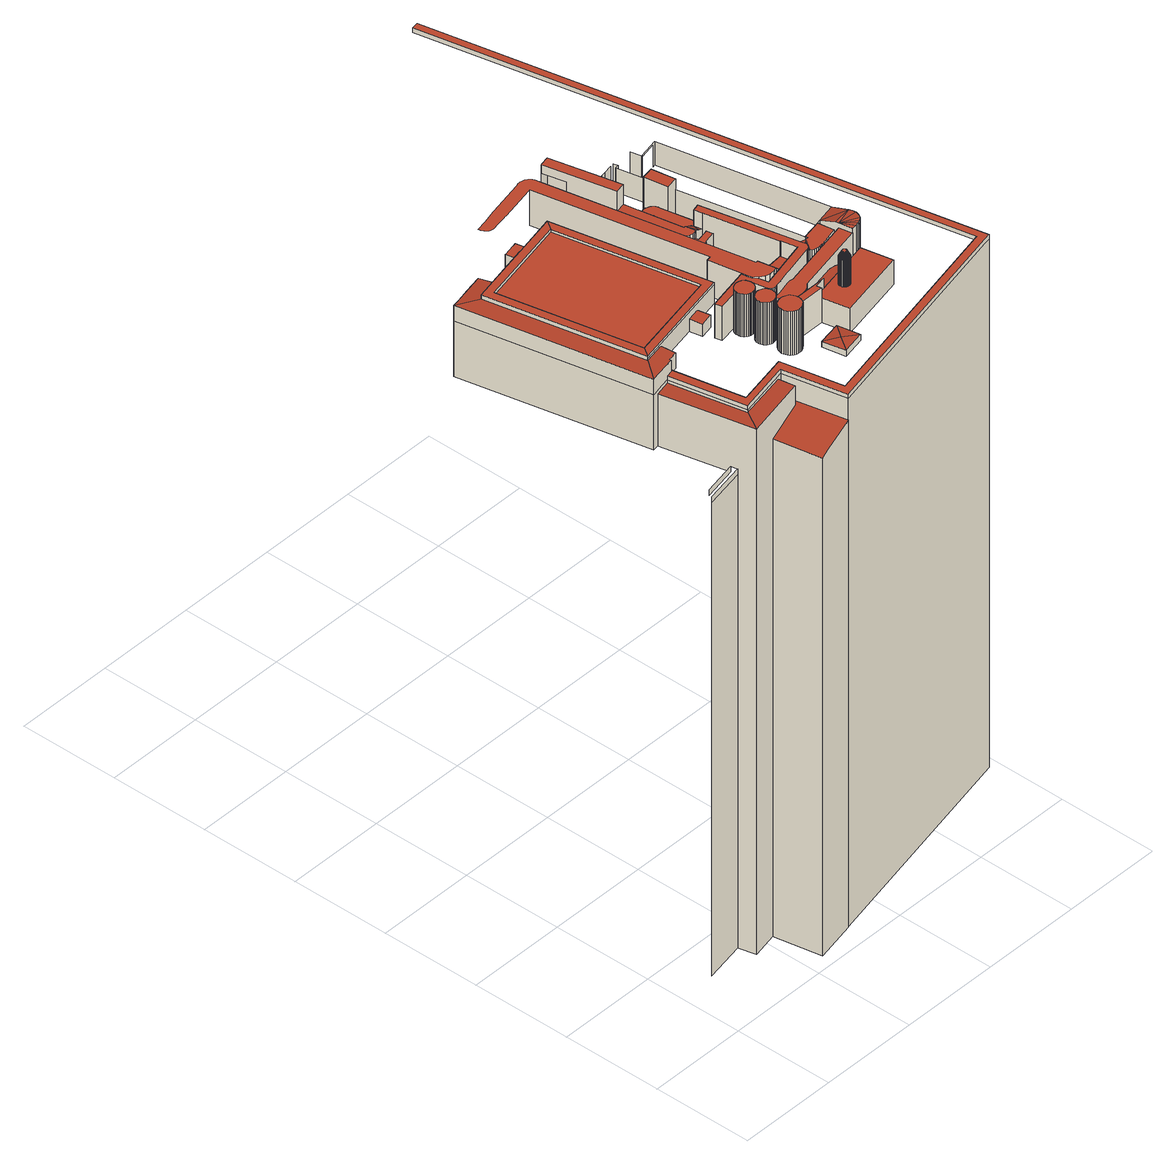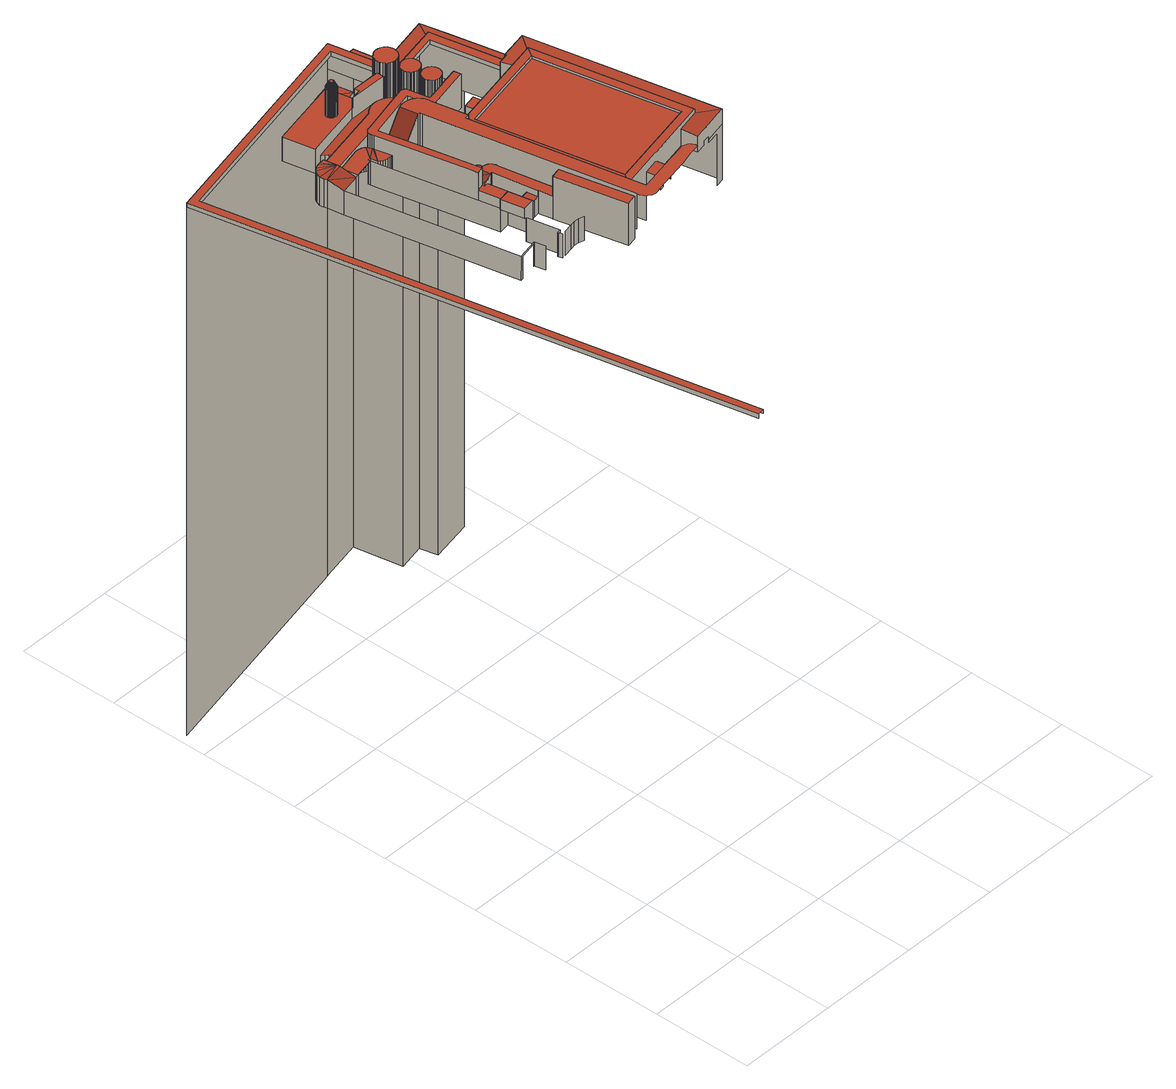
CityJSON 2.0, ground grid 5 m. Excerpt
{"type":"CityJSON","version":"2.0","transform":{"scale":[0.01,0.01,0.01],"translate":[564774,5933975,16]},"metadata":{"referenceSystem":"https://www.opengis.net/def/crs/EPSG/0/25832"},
"CityObjects":{
"building1":{"type":"Building","attributes":{"Grundfläche 2D":"1998.217395","Grundhöhe NN":"16.995"},"children":["building1-1","building1-2","building1-3","building1-4","building1-5","building1-6","building1-7","building1-8","building1-9","building1-10","building1-11","building1-12","building1-13","building1-14","building1-15","building1-16","building1-17","building1-18","building1-19","building1-20","building1-21","building1-22"],"geometry":[{"type":"MultiSurface","lod":"3","boundaries":[[[0,1,2,3]],[[1,0,4,5]],[[6,7,8,9]],[[9,2,1,5,10,11,12,13,14,6]],[[15,16,17,18]],[[19,20,13,12,11]],[[13,20,21,18,17,14]],[[21,20,19,22]],[[21,22,23,24]],[[25,26,27,28]],[[16,15,29,30,31,32,33]],[[34,35,36,37]],[[38,39,11,10,27,26]],[[40,19,11,39]],[[22,41,42,43,44,23]],[[45,46,47,48,49,25,28,50]],[[47,46,51,52,53,38,26,25,49,48]],[[52,42,41,22,19,40,53]],[[54,36,35,55]],[[39,38,53,40]],[[56,42,52,51,46]],[[42,56,57,43]],[[58,59,60,61,62,63,64,65,66,67]],[[68,54,55,69]],[[70,71,72,73,74]],[[24,23,44,43,57,75,76,77,78,79,69,55,35,34,80,81]],[[82,83,84,85,86,87,88,89,90,91,92,93,94,95,96,97,98,99,100,101,102,103,104,105,106,107,108,109,110,111,112,113,114,115,116,117,118,119,120,121,122,123,124,125,126,127,128,129,130,131,132,133,134,135,136]],[[137,138,139,85,84,83]],[[140,137,83,82]],[[139,141,86,85]],[[142,143,144,145,140,82,136,135,134]],[[146,147,88,87,86,141,148]],[[64,63,149,150]],[[151,142,134,133]],[[147,152,153,90,89,88]],[[153,154,91,90]],[[154,155,92,91]],[[156,157,95,94]],[[158,159,151,133,132,131]],[[160,156,94,93]],[[161,162,163,93,92]],[[157,164,96,95]],[[69,79,165,68]],[[166,160,93,163]],[[161,92,155,167,168,169,162]],[[170,166,163,171]],[[163,162,169,172,171]],[[56,173,174,76,75,57]],[[175,176,177,178]],[[176,179,180,177]],[[174,173,56,46,45,181,182]],[[179,183,184,180]],[[185,186,187,188,189,190]],[[183,191,192,184]],[[193,194,195,196]],[[197,198,193,196]],[[199,198,197,200]],[[201,202,203,204]],[[205,206,207,208]],[[209,205,208,210]],[[209,210,211,212,213]],[[214,215,216,217,212,211]],[[218,215,214,219]],[[79,78,220,165]],[[221,77,76,174]]],"semantics":{"surfaces":[{"type":"WallSurface"},{"type":"RoofSurface"}],"values":[0,0,0,0,0,1,0,0,0,0,0,0,0,1,0,0,1,0,0,0,0,0,0,0,1,1,1,0,0,0,0,0,0,0,0,0,0,0,0,0,1,0,0,0,0,0,1,0,0,0,0,0,0,0,0,0,0,0,0,0,0,0,0,0,0]}}]},
"building1-1":{"type":"BuildingInstallation","parents":["building1"],"geometry":[{"type":"MultiSurface","lod":"3","boundaries":[[[222,223,224,225,226,227,228]],[[229,66,227,226]],[[229,230,231,232,233,67,66]],[[234,235,222,228]],[[236,237,238,30,29,15,226,225,224,223,222,235]],[[15,18,229,226]],[[230,229,18,21,24,81]],[[81,80,231,230]],[[80,34,37,239,233,232,231]],[[239,58,67,233]]],"semantics":{"surfaces":[{"type":"RoofSurface"},{"type":"WallSurface"}],"values":[0,0,0,1,1,1,1,1,1,1]}}]},
"building1-2":{"type":"BuildingInstallation","parents":["building1"],"geometry":[{"type":"MultiSurface","lod":"3","boundaries":[[[240,241,242,243,244,245,246,247]],[[244,243,74,73]],[[245,244,73,72]],[[248,249,250,234,228,227,241,240,247,246,150,149,251,252]],[[242,241,227,66,65]]],"semantics":{"surfaces":[{"type":"RoofSurface"},{"type":"WallSurface"}],"values":[0,1,1,1,1]}}]},
"building1-3":{"type":"BuildingInstallation","parents":["building1"],"geometry":[{"type":"MultiSurface","lod":"3","boundaries":[[[253,254,61,60]],[[59,255,253,60]],[[255,256,254,253]],[[256,62,61,254]]],"semantics":{"surfaces":[{"type":"RoofSurface"},{"type":"WallSurface"}],"values":[0,1,1,1]}}]},
"building1-4":{"type":"BuildingInstallation","parents":["building1"],"geometry":[{"type":"MultiSurface","lod":"3","boundaries":[[[257,243,242,258,246,245,259]],[[65,64,258,242]],[[64,150,246,258]],[[70,257,259,245,72,71]],[[243,257,70,74]]],"semantics":{"surfaces":[{"type":"RoofSurface"},{"type":"WallSurface"}],"values":[0,1,1,1,1]}}]},
"building1-5":{"type":"BuildingInstallation","parents":["building1"],"geometry":[{"type":"MultiSurface","lod":"3","boundaries":[[[260,261,262,263,264,265,266,267,268,269,270,271,272,273,274,275,276,277,278,279,280,281,282,283,284,285,286,287,288,289,290,291,292,293,294,295,296,297,298,299,300]],[[265,264,301,302]],[[266,265,302,303]],[[261,260,304,305]],[[262,261,305,306]],[[263,262,306,307]],[[264,263,307,301]],[[267,266,303,308]],[[268,267,308,309]],[[269,268,309,310]],[[270,269,310,311]],[[271,270,311,312]],[[272,271,312,313]],[[273,272,313,314]],[[274,273,314,315]],[[275,274,315,316]],[[276,275,316,317]],[[277,276,317,318]],[[278,277,318,319]],[[279,278,319,320]],[[280,279,320,321]],[[281,280,321,322]],[[282,281,322,323]],[[283,282,323,324]],[[284,283,324,325]],[[285,284,325,326]],[[286,285,326,327]],[[287,286,327,328]],[[288,287,328,329]],[[289,288,329,330]],[[290,289,330,331]],[[291,290,331,332]],[[292,291,332,333]],[[293,292,333,334]],[[294,293,334,335]],[[336,296,295,294,335,337]],[[297,296,336,338]],[[298,297,338,339]],[[299,298,339,340]],[[300,299,340,341]],[[260,300,341,304]]],"semantics":{"surfaces":[{"type":"RoofSurface"},{"type":"WallSurface"}],"values":[0,1,1,1,1,1,1,1,1,1,1,1,1,1,1,1,1,1,1,1,1,1,1,1,1,1,1,1,1,1,1,1,1,1,1,1,1,1,1,1,1]}}]},
"building1-6":{"type":"BuildingInstallation","parents":["building1"],"geometry":[{"type":"MultiSurface","lod":"3","boundaries":[[[342,343,249,248,252,344,345]],[[251,346,344,252]],[[346,347,345,344]],[[348,349,343,342]],[[349,250,249,343]]],"semantics":{"surfaces":[{"type":"RoofSurface"},{"type":"WallSurface"}],"values":[0,1,1,1,1]}}]},
"building1-7":{"type":"BuildingInstallation","parents":["building1"],"geometry":[{"type":"MultiSurface","lod":"3","boundaries":[[[350,351,352,353,354,355,356,357,358,359,360,361,362,363,364,365,366,367,368,369,370,371,372,373,374,375,376,377,378,379,380,381,382,383,384,385,386,387,388,389,390,391]],[[353,352,392,393]],[[354,353,393,394]],[[350,391,395,396]],[[351,350,396,397]],[[352,351,397,392]],[[355,354,394,398]],[[356,355,398,399]],[[357,356,399,400]],[[358,357,400,401]],[[359,358,401,402]],[[360,359,402,403]],[[361,360,403,404]],[[362,361,404,405]],[[363,362,405,406]],[[364,363,406,407]],[[365,364,407,408]],[[366,365,408,409]],[[367,366,409,410]],[[368,367,410,411]],[[369,368,411,412]],[[370,369,412,413]],[[371,370,413,414]],[[372,371,414,415]],[[373,372,415,416]],[[374,373,416,417]],[[375,374,417,418]],[[376,375,418,419]],[[377,376,419,420]],[[378,377,420,421]],[[379,378,421,422]],[[380,379,422,423]],[[381,380,423,424]],[[382,381,424,425]],[[426,384,383,382,425,427]],[[385,384,426,428]],[[429,387,386,385,428,430]],[[388,387,429,431]],[[389,388,431,432]],[[390,389,432,433]],[[391,390,433,395]]],"semantics":{"surfaces":[{"type":"RoofSurface"},{"type":"WallSurface"}],"values":[0,1,1,1,1,1,1,1,1,1,1,1,1,1,1,1,1,1,1,1,1,1,1,1,1,1,1,1,1,1,1,1,1,1,1,1,1,1,1,1,1]}}]},
"building1-8":{"type":"BuildingInstallation","parents":["building1"],"geometry":[{"type":"MultiSurface","lod":"3","boundaries":[[[434,435,436,437,438,439,440,441,442,443,444,445,446,447,448,449,450,451,452,453,454,455,456,457,458,459,460,461,462,463,464,465,466,467,468,469,470,471,472,473]],[[474,475,437,436]],[[475,476,438,437]],[[477,478,434,473]],[[478,479,435,434]],[[480,474,436,435,479]],[[481,439,438,476,482]],[[481,483,440,439]],[[483,484,441,440]],[[484,485,442,441]],[[485,486,443,442]],[[486,487,488,445,444,443]],[[488,489,446,445]],[[489,490,447,446]],[[490,491,448,447]],[[491,492,449,448]],[[492,493,450,449]],[[493,494,451,450]],[[494,495,452,451]],[[495,496,453,452]],[[496,497,454,453]],[[497,498,455,454]],[[498,499,456,455]],[[499,500,457,456]],[[500,501,458,457]],[[501,502,459,458]],[[502,503,460,459]],[[503,504,461,460]],[[504,505,462,461]],[[505,506,463,462]],[[506,507,464,463]],[[507,508,465,464]],[[508,509,466,465]],[[509,510,467,466]],[[510,511,468,467]],[[511,512,469,468]],[[512,513,470,469]],[[513,514,471,470]],[[514,515,472,471]],[[515,477,473,472]]],"semantics":{"surfaces":[{"type":"RoofSurface"},{"type":"WallSurface"}],"values":[0,1,1,1,1,1,1,1,1,1,1,1,1,1,1,1,1,1,1,1,1,1,1,1,1,1,1,1,1,1,1,1,1,1,1,1,1,1,1,1]}}]},
"building1-9":{"type":"BuildingInstallation","parents":["building1"],"geometry":[{"type":"MultiSurface","lod":"3","boundaries":[[[516,517,518]],[[518,517,519]],[[520,517,516]],[[519,517,520]],[[521,522,516,518]],[[522,523,520,516]],[[523,524,519,520]],[[524,521,518,519]]],"semantics":{"surfaces":[{"type":"RoofSurface"},{"type":"WallSurface"}],"values":[0,0,0,0,1,1,1,1]}}]},
"building1-10":{"type":"BuildingInstallation","parents":["building1"],"geometry":[{"type":"MultiSurface","lod":"3","boundaries":[[[525,526,527,528,529,530,531,532]],[[533,534,525,532]],[[534,535,536,537,527,526,525]],[[537,538,528,527]],[[538,539,540,530,529,528]],[[541,542,543,533,532,531,530,540,544,545,546]]],"semantics":{"surfaces":[{"type":"RoofSurface"},{"type":"WallSurface"}],"values":[0,1,1,1,1,1]}}]},
"building1-11":{"type":"BuildingInstallation","parents":["building1"],"geometry":[{"type":"MultiSurface","lod":"3","boundaries":[[[547,548,549,550,551,552,553,554,141,139,138,137,140,145,555,556,557,476,475,474,558,559,560,561,562,563,564,565,566,567,568,569,570,571,572,573,574,575,576,577,578,579,580,581,582,583,584,585,586,587,588]],[[589,590,557,556]],[[590,482,476,557]],[[480,591,558,474]],[[591,592,593,560,559,558]],[[593,594,595,562,561,560]],[[595,596,563,562]],[[596,597,564,563]],[[597,598,599,566,565,564]],[[599,600,567,566]],[[600,601,568,567]],[[601,602,569,568]],[[602,603,570,569]],[[604,605,606,572,571,570,603]],[[606,607,573,572]],[[607,608,609,610,611,612,577,576,575,574,573]],[[612,613,578,577]],[[613,614,579,578]],[[614,615,580,579]],[[615,616,581,580]],[[616,617,582,581]],[[617,618,583,582]],[[619,620,584,583,618]],[[620,621,622,623,624,625,626,586,585,584]],[[586,626,627,628,587]],[[628,629,588,587]],[[630,631,632,633,634,635,170,550,549,548,547,588,629]],[[171,550,170]],[[171,172,551,550]],[[172,169,168,636,553,552,551]],[[636,637,554,553]],[[637,148,141,554]],[[144,638,589,556,555,145]]],"semantics":{"surfaces":[{"type":"RoofSurface"},{"type":"WallSurface"}],"values":[0,1,1,1,1,1,1,1,1,1,1,1,1,1,1,1,1,1,1,1,1,1,1,1,1,1,1,1,1,1,1,1,1]}}]},
"building1-12":{"type":"BuildingInstallation","parents":["building1"],"geometry":[{"type":"MultiSurface","lod":"3","boundaries":[[[639,640,641,642,643,644,645,646,647,648]],[[649,645,644]],[[649,650,651,652,541,546,545,544,653,654,655,656,657,658,659,660,661,662,663,664,665,666,667,668,645]],[[669,670,639,648]],[[670,671,640,639]],[[671,672,641,640]],[[672,673,674,643,642,641]],[[674,675,644,643]],[[675,676,649,644]],[[676,677,650,649]],[[650,677,678,652,651]],[[678,542,541,652]],[[679,680,655,654]],[[680,681,656,655]],[[681,682,657,656]],[[682,683,658,657]],[[683,684,659,658]],[[684,685,660,659]],[[685,686,661,660]]],"semantics":{"surfaces":[{"type":"RoofSurface"},{"type":"WallSurface"}],"values":[0,0,0,1,1,1,1,1,1,1,1,1,1,1,1,1,1,1,1]}}]},
"building1-13":{"type":"BuildingInstallation","parents":["building1"],"geometry":[{"type":"MultiSurface","lod":"3","boundaries":[[[687,688,689,690,691,692,693,694,695,696,697,698,699,700,701,702,703,704,705,706,707,708,709,710,711,712,713,714,715,716,717,718,719,720,721,722,723]],[[724,706,725]],[[724,726,707,706]],[[727,703,702,728]],[[729,703,727]],[[730,703,729]],[[730,731,704,703]],[[731,732,705,704]],[[733,705,732]],[[734,725,706,705,733]],[[735,708,707,726]],[[736,708,735]],[[737,738,709,708,736]],[[739,710,709,738]],[[740,710,739]],[[741,742,711,710,740]],[[742,743,744,712,711]],[[745,712,744]],[[746,713,745]],[[745,713,712]],[[747,748,714,713,746]],[[749,715,714,748]],[[750,715,749]],[[751,716,715,750]],[[752,716,751]],[[753,716,752]],[[754,717,753]],[[753,717,716]],[[755,717,754]],[[756,718,755]],[[755,718,717]],[[757,718,756]],[[757,758,719,718]],[[759,720,719,758]],[[760,720,759]],[[761,762,721,720,760]],[[763,721,762]],[[764,722,763]],[[763,722,721]],[[765,722,764]],[[766,723,765]],[[765,723,722]],[[767,723,766]],[[768,687,767]],[[687,723,767]],[[769,687,768]],[[770,688,769]],[[769,688,687]],[[689,688,771]],[[771,688,770]],[[772,689,771]],[[773,689,772]],[[774,690,773]],[[773,690,689]],[[775,690,774]],[[775,776,691,690]],[[777,691,776]],[[777,778,692,691]],[[779,692,778]],[[780,693,779]],[[693,692,779]],[[781,782,694,693,780]],[[783,784,695,694,782]],[[785,786,696,695,784]],[[787,696,786]],[[787,788,697,696]],[[789,790,698,697,788]],[[791,699,698,790]],[[792,699,791]],[[793,699,792]],[[794,700,793]],[[793,700,699]],[[795,700,794]],[[796,701,795]],[[795,701,700]],[[797,701,796]],[[728,702,797]],[[797,702,701]],[[798,726,724,725,799,800]],[[727,728,801,802]],[[729,727,802,803]],[[730,729,803,804]],[[731,730,804,805]],[[732,731,805,806]],[[733,732,806,807]],[[725,734,733,807,799]],[[735,726,798,808]],[[736,735,808,809]],[[810,738,737,736,809,811]],[[739,738,810,812]],[[740,739,812,813]],[[742,741,740,813,814]],[[815,744,743,742,814,816]],[[817,746,745,744,815,818]],[[748,747,746,817,819]],[[749,748,819,820]],[[750,749,820,821]],[[751,750,821,822]],[[752,751,822,823]],[[753,752,823,824]],[[754,753,824,825]],[[756,755,754,825,826]],[[757,756,826,827]],[[758,757,827,828]],[[759,758,828,829]],[[760,759,829,830]],[[762,761,760,830,831]],[[832,764,763,762,831,833]],[[766,765,764,832,834]],[[768,767,766,834,835]],[[769,768,835,836]],[[770,769,836,837]],[[771,770,837,838]],[[772,771,838,839]],[[773,772,839,840]],[[774,773,840,841]],[[775,774,841,842]],[[776,775,842,843]],[[777,776,843,844]],[[778,777,844,845]],[[780,779,778,845,846]],[[782,781,780,846,847]],[[784,783,782,847,848]],[[786,785,784,848,849]],[[787,786,849,850]],[[788,787,850,851]],[[790,789,788,851,852]],[[791,790,852,853]],[[792,791,853,854]],[[794,793,792,854,855]],[[796,795,794,855,856]],[[728,797,796,856,801]]],"semantics":{"surfaces":[{"type":"RoofSurface"},{"type":"WallSurface"}],"values":[0,0,0,0,0,0,0,0,0,0,0,0,0,0,0,0,0,0,0,0,0,0,0,0,0,0,0,0,0,0,0,0,0,0,0,0,0,0,0,0,0,0,0,0,0,0,0,0,0,0,0,0,0,0,0,0,0,0,0,0,0,0,0,0,0,0,0,0,0,0,0,0,0,0,0,0,0,0,1,1,1,1,1,1,1,1,1,1,1,1,1,1,1,1,1,1,1,1,1,1,1,1,1,1,1,1,1,1,1,1,1,1,1,1,1,1,1,1,1,1,1,1,1,1,1,1,1,1,1,1,1,1]}}]},
"building1-14":{"type":"BuildingInstallation","parents":["building1"],"geometry":[{"type":"MultiSurface","lod":"3","boundaries":[[[857,858,859,860,540,539,538,537,861],[850,849,848,847,846,845,844,843,842,841,840,839,838,837,836,835,834,832,833,831,830,829,828,827,826,825,824,823,822,821,820,819,817,818,815,816,814,813,812,810,811,809,808,798,800,799,807,806,805,804,803,802,801,856,855,854,853,852,851]],[[857,861,862,863]],[[863,864,858,857]],[[679,654,653,544,540,860,859,858,864]],[[536,862,861,537]]],"semantics":{"surfaces":[{"type":"RoofSurface"},{"type":"WallSurface"}],"values":[0,1,1,1,1]}}]},
"building1-15":{"type":"BuildingInstallation","parents":["building1"],"geometry":[{"type":"MultiSurface","lod":"3","boundaries":[[[865,866,867,868,869,870,871,872,873,874,875,876,877,878,879,880,633,632,881,882,883,884,885]],[[886,887,871,870]],[[887,888,872,871]],[[889,890,886,870,869,868]],[[888,891,873,872]],[[891,892,874,873]],[[892,893,875,874]],[[893,894,876,875]],[[894,895,877,876]],[[895,896,897,879,878,877]],[[897,898,880,879]],[[898,634,633,880]],[[631,899,900,882,881,632]],[[900,901,902,884,883,882]]],"semantics":{"surfaces":[{"type":"RoofSurface"},{"type":"WallSurface"}],"values":[0,1,1,1,1,1,1,1,1,1,1,1,1,1]}}]},
"building1-16":{"type":"BuildingInstallation","parents":["building1"],"geometry":[{"type":"MultiSurface","lod":"3","boundaries":[[[903,904,905,906,907,908,909,910,911,912,913,914,915,916,917,918,610,609,608,607,606,605,919]],[[646,645,906,905]],[[645,668,907,906]],[[668,667,908,907]],[[667,666,909,908]],[[666,665,664,911,910,909]],[[664,663,912,911]],[[663,662,913,912]],[[914,913,662,661,686,920]],[[921,922,923,918,917,916]],[[923,611,610,918]],[[604,924,669,648,647,646,905,904,903,919,605]]],"semantics":{"surfaces":[{"type":"RoofSurface"},{"type":"WallSurface"}],"values":[0,1,1,1,1,1,1,1,1,1,1,1]}}]},
"building1-17":{"type":"BuildingInstallation","parents":["building1"],"geometry":[{"type":"MultiSurface","lod":"3","boundaries":[[[628,925,629]],[[926,927,628]],[[927,928,925,628]],[[929,925,928]],[[930,931,932,933,934,935,936,937,938,939,940,929,928,941,942,943,944,945,946,947]],[[627,948,926,628]],[[948,949,950,951,928,927,926]],[[951,952,941,928]],[[941,952,953,954,955,942]],[[955,956,943,942]],[[957,958,945,944,943,956,959]],[[960,961,930,947]],[[961,962,931,930]],[[962,963,964,933,932,931]],[[964,965,934,933]],[[889,868,935,934,965]],[[868,867,866,937,936,935]],[[866,865,885,939,938,937]],[[885,884,940,939]],[[966,929,940,884,902]],[[966,967,630,629,925,929]]],"semantics":{"surfaces":[{"type":"RoofSurface"},{"type":"WallSurface"}],"values":[0,0,0,0,0,1,1,1,1,1,1,1,1,1,1,1,1,1,1,1,1]}}]},
"building1-18":{"type":"BuildingInstallation","parents":["building1"],"geometry":[{"type":"MultiSurface","lod":"3","boundaries":[[[968,969,970,971,972,973,974]],[[975,976,977,978,970,969,968]],[[978,979,980,981,960,947,972,971,970]],[[947,946,945,974,973,972]],[[945,958,975,968,974]]],"semantics":{"surfaces":[{"type":"RoofSurface"},{"type":"WallSurface"}],"values":[0,1,1,1,1]}}]},
"building1-19":{"type":"BuildingInstallation","parents":["building1"],"geometry":[{"type":"MultiSurface","lod":"3","boundaries":[[[982,983,949,948,627,626,984,985,986,987,988,989,990,991,992,993,994,995,996,997,998,956,955,954]],[[625,999,1000,985,984,626]],[[1000,1001,986,985]],[[1001,1002,987,986]],[[1002,1003,988,987]],[[1003,1004,989,988]],[[1004,1005,990,989]],[[1005,1006,1007,992,991,990]],[[1007,1008,1009,994,993,992]],[[1009,1010,995,994]],[[1010,1011,996,995]],[[1011,1012,997,996]],[[1012,1013,998,997]],[[1013,959,956,998]],[[953,1014,982,954]],[[1014,1015,983,982]],[[1015,950,949,983]]],"semantics":{"surfaces":[{"type":"RoofSurface"},{"type":"WallSurface"}],"values":[0,1,1,1,1,1,1,1,1,1,1,1,1,1,1,1,1]}}]},
"building1-20":{"type":"BuildingInstallation","parents":["building1"],"geometry":[{"type":"MultiSurface","lod":"3","boundaries":[[[1016,1017,1018]],[[1019,1017,1016]],[[1020,1021,1022,1023,1024,1025,1026,1027,1028,204,1029,1030,1017,1019]],[[1016,1018,620]],[[1031,1032,1033,622,621,620,1018,1034,1035,1036]],[[187,1029,204]],[[1037,1030,1029,187,186]],[[1037,1038,1017,1030]],[[1038,1039,1018,1017]],[[1039,1040,1034,1018]],[[1040,1041,1035,1034]],[[1041,1042,1036,1035]],[[1042,1043,1031,1036]],[[1043,1044,1032,1031]],[[1044,1045,1033,1032]],[[1045,623,622,1033]],[[619,1046,1047,1019,1016,620]],[[1047,1048,1020,1019]],[[1048,1049,1021,1020]],[[1049,1050,1022,1021]],[[1050,1051,1023,1022]],[[1051,1052,1024,1023]],[[1052,1053,1025,1024]],[[1053,1054,1026,1025]],[[1054,1055,1056,1028,1027,1026]],[[201,204,1028,1056]]],"semantics":{"surfaces":[{"type":"RoofSurface"},{"type":"WallSurface"}],"values":[0,0,0,0,0,1,1,1,1,1,1,1,1,1,1,1,1,1,1,1,1,1,1,1,1,1]}}]},
"building1-21":{"type":"BuildingInstallation","parents":["building1"],"geometry":[{"type":"MultiSurface","lod":"3","boundaries":[[[1057,1058,1059,1060,1061]],[[1062,195,194,1063,1061,1060]],[[1061,1063,1064,1058,1057]],[[189,1065,1059,1058,1064,190]],[[1060,1059,1065,1062]]],"semantics":{"surfaces":[{"type":"RoofSurface"},{"type":"WallSurface"}],"values":[0,1,1,1,1]}}]},
"building1-22":{"type":"BuildingInstallation","parents":["building1"],"geometry":[{"type":"MultiSurface","lod":"3","boundaries":[[[203,1066,219]],[[1067,1066,203]],[[1068,1066,1067]],[[1069,1070,1071,1068]],[[1071,1072,1068]],[[1072,1073,1068]],[[1073,1074,1068]],[[1068,1074,1075,1076]],[[1068,1076,1077,1066]],[[202,1078,921,916,915,1069,1068,1067,203]],[[915,914,1070,1069]],[[1079,1071,1070,914,920]],[[1079,1080,1072,1071]],[[1080,1081,1073,1072]],[[1081,1082,1074,1073]],[[1082,1083,1075,1074]],[[1083,1084,1076,1075]],[[1084,1085,1077,1076]],[[1085,1086,1066,1077]],[[1086,218,219,1066]]],"semantics":{"surfaces":[{"type":"RoofSurface"},{"type":"WallSurface"}],"values":[0,0,0,0,0,0,0,0,0,1,1,1,1,1,1,1,1,1,1,1]}}]}
},
"vertices":[
[194,317,2636],[400,358,2636],[400,358,2666],[194,317,2666],[194,317,100],[400,358,100],[393,392,2636],[221,357,2636],[221,357,2666],[393,392,2666],[419,272,100],[419,272,2913],[393,392,2913],[318,727,2913],[318,727,2636],[90,1651,2932],[90,1651,2636],[286,721,2636],[286,721,2932],[472,369,2917],[394,743,2917],[394,743,2932],[472,369,2932],[472,369,2954],[394,743,2954],[594,63,2767],[549,300,2767],[549,300,100],[594,63,100],[129,1659,2932],[200,1675,2932],[200,1675,2917],[129,1659,2913],[129,1659,2636],[433,760,2954],[507,409,2954],[507,409,2932],[433,760,2932],[735,340,2810],[735,340,2913],[717,420,2917],[717,420,2932],[738,424,2932],[738,424,2954],[717,420,2954],[804,109,100],[804,109,2816],[800,108,2815],[644,74,2779],[614,67,2772],[800,108,100],[796,146,2816],[738,424,2814],[717,420,2810],[771,464,2932],[771,464,2954],[804,109,2932],[804,109,2954],[459,837,2932],[687,885,2932],[687,885,2998],[752,899,2998],[752,899,2932],[890,928,2932],[890,928,3030],[354,815,3030],[354,815,3022],[459,837,3022],[835,155,2932],[835,155,2954],[844,958,3030],[842,969,3030],[696,1657,3030],[237,1560,3030],[384,861,3030],[1920,354,2954],[1955,362,2954],[1397,3023,2954],[1362,3016,2954],[1912,392,2954],[424,758,2954],[425,750,2954],[944,818,3121],[946,796,3121],[948,789,3121],[954,774,3121],[970,753,3121],[981,745,3121],[992,738,3121],[1006,734,3121],[1017,731,3121],[1041,731,3121],[1061,737,3121],[1044,825,3121],[1034,824,3121],[1032,836,3121],[824,1836,3121],[824,1839,3121],[822,1850,3121],[819,1857,3121],[815,1865,3121],[808,1873,3121],[804,1879,3121],[792,1886,3121],[788,1888,3121],[772,1892,3121],[771,1892,3121],[754,1891,3121],[740,1886,3121],[557,1848,3121],[554,1847,3121],[482,1828,3121],[479,1827,3121],[428,1817,3121],[430,1805,3121],[430,1804,3121],[436,1793,3121],[438,1790,3121],[445,1782,3121],[451,1779,3121],[458,1775,3121],[467,1773,3121],[472,1772,3121],[484,1773,3121],[485,1774,3121],[496,1778,3121],[500,1779,3121],[543,1786,3121],[567,1790,3121],[569,1790,3121],[752,1828,3121],[757,1829,3121],[759,1822,3121],[932,988,3121],[910,983,3121],[912,972,3121],[943,825,3121],[946,796,3114],[948,789,3114],[954,774,3114],[944,818,3114],[970,753,3114],[910,983,2932],[912,972,2932],[943,825,2932],[943,825,3114],[981,745,2932],[992,738,2932],[970,753,2932],[726,1703,2932],[726,1703,3030],[932,988,2932],[1006,734,2932],[1017,731,2932],[1041,731,2932],[1061,737,2932],[1034,824,2932],[1032,836,2932],[757,1829,2932],[759,1822,2932],[1044,825,2932],[1079,741,3103],[1148,755,3031],[1130,842,3031],[824,1836,2932],[1912,392,2932],[1130,842,2932],[1079,741,2932],[1226,771,2932],[1226,771,3031],[1208,850,2932],[1208,850,3031],[1209,847,3031],[1920,354,2932],[1955,362,2932],[1024,1725,2932],[1051,1717,2932],[1051,1717,3060],[1024,1725,3060],[1077,1716,2932],[1077,1716,3060],[1920,354,100],[1955,362,100],[1100,1720,2932],[1100,1720,3060],[1336,875,2932],[1345,832,2932],[1345,832,3060],[1336,875,3060],[1214,1433,3060],[1214,1433,2932],[1147,1731,2932],[1147,1731,3060],[1154,1708,2932],[1188,1550,2932],[1188,1550,3060],[1154,1708,3060],[1172,1712,3060],[1172,1712,2932],[1167,1734,2932],[1167,1734,3060],[1444,853,2932],[1462,857,2932],[1462,857,3060],[1444,853,3060],[1283,1680,2932],[1271,1734,2932],[1271,1734,3060],[1283,1680,3060],[1286,1681,2932],[1286,1681,3060],[1287,1681,3060],[1287,1681,3052],[1287,1681,2932],[1390,1703,3060],[1390,1703,2932],[1378,1701,2932],[1378,1701,3052],[1561,879,2932],[1561,879,3060],[1362,3016,2932],[1397,3023,2932],
[289,1693,3015],[240,1683,3015],[200,1675,3015],[129,1659,3015],[90,1651,3015],[191,1590,3022],[306,1614,3022],[286,721,3015],[425,750,3015],[424,758,3015],[433,760,3015],[473,768,3015],[306,1614,2932],[289,1693,2932],[240,1683,2932],[240,1683,2954],[200,1675,2954],[473,768,2932],
[505,1657,3044],[191,1590,3044],[354,815,3044],[384,861,3044],[237,1560,3044],[696,1657,3044],[726,1703,3044],[509,1657,3044],[509,1657,2998],[505,1657,2998],[505,1657,2932],[586,1674,2932],[586,1674,2998],
[700,821,2998],[766,835,2998],[700,821,2932],[766,835,2932],
[844,958,3044],[890,928,3044],[842,969,3044],
[912,556,3166],[903,559,3166],[900,560,3166],[894,561,3166],[886,561,3166],[877,559,3166],[868,556,3166],[860,552,3166],[854,546,3166],[848,540,3166],[843,532,3166],[840,524,3166],[838,515,3166],[837,506,3166],[839,497,3166],[841,489,3166],[845,481,3166],[850,473,3166],[857,467,3166],[864,462,3166],[872,458,3166],[881,456,3166],[890,455,3166],[899,456,3166],[908,458,3166],[916,462,3166],[923,467,3166],[930,473,3166],[935,480,3166],[939,488,3166],[942,497,3166],[943,506,3166],[942,515,3166],[941,524,3166],[937,532,3166],[934,537,3166],[932,539,3166],[929,543,3166],[927,546,3166],[926,547,3166],[920,552,3166],[886,561,2932],[877,559,2932],[868,556,2932],[912,556,2932],[903,559,2932],[900,560,2932],[894,561,2932],[860,552,2932],[854,546,2932],[848,540,2932],[843,532,2932],[840,524,2932],[838,515,2932],[837,506,2932],[839,497,2932],[841,489,2932],[845,481,2932],[850,473,2932],[857,467,2932],[864,462,2932],[872,458,2932],[881,456,2932],[890,455,2932],[899,456,2932],[908,458,2932],[916,462,2932],[923,467,2932],[930,473,2932],[935,480,2932],[939,488,2932],[942,497,2932],[943,506,2932],[942,515,2932],[941,524,2932],[937,532,2932],[932,539,2932],[934,537,2932],[929,543,2932],[927,546,2932],[926,547,2932],[920,552,2932],
[494,1725,2998],[491,1725,2998],[572,1742,2998],[552,1738,2998],[572,1742,2932],[552,1738,2932],[494,1725,2932],[491,1725,2932],
[876,666,3159],[868,667,3159],[861,667,3159],[853,665,3159],[846,662,3159],[840,659,3159],[834,654,3159],[829,648,3159],[825,641,3159],[822,634,3159],[821,627,3159],[821,619,3159],[822,612,3159],[824,604,3159],[828,598,3159],[832,592,3159],[838,587,3159],[844,582,3159],[851,579,3159],[853,579,3159],[859,578,3159],[866,577,3159],[874,578,3159],[881,580,3159],[888,583,3159],[894,588,3159],[900,593,3159],[904,599,3159],[907,606,3159],[909,613,3159],[910,621,3159],[910,623,3159],[910,629,3159],[909,633,3159],[908,636,3159],[905,643,3159],[902,647,3159],[901,649,3159],[899,651,3159],[896,655,3159],[890,660,3159],[883,663,3159],[861,667,2932],[853,665,2932],[846,662,2932],[883,663,2932],[876,666,2932],[868,667,2932],[840,659,2932],[834,654,2932],[829,648,2932],[825,641,2932],[822,634,2932],[821,627,2932],[821,619,2932],[822,612,2932],[824,604,2932],[828,598,2932],[832,592,2932],[838,587,2932],[844,582,2932],[851,579,2932],[853,579,2932],[859,578,2932],[866,577,2932],[874,578,2932],[881,580,2932],[888,583,2932],[894,588,2932],[900,593,2932],[904,599,2932],[907,606,2932],[909,613,2932],[910,621,2932],[910,623,2932],[910,629,2932],[908,636,2932],[909,633,2932],[905,643,2932],[901,649,2932],[902,647,2932],[899,651,2932],[896,655,2932],[890,660,2932],
[858,765,3159],[850,767,3159],[843,767,3159],[835,765,3159],[828,763,3159],[821,759,3159],[816,754,3159],[811,749,3159],[807,742,3159],[804,735,3159],[803,730,3159],[802,728,3159],[802,720,3159],[803,712,3159],[805,705,3159],[809,699,3159],[813,692,3159],[819,687,3159],[825,683,3159],[832,680,3159],[836,679,3159],[839,678,3159],[847,677,3159],[854,678,3159],[862,680,3159],[869,683,3159],[875,687,3159],[880,693,3159],[885,699,3159],[888,706,3159],[890,711,3159],[890,713,3159],[891,720,3159],[891,728,3159],[889,735,3159],[886,742,3159],[882,749,3159],[878,754,3159],[872,759,3159],[865,763,3159],[843,767,3114],[835,765,3114],[828,763,3114],[865,763,2932],[858,765,2932],[850,767,2932],[843,767,2932],[821,759,2932],[828,763,2932],[816,754,2932],[811,749,2932],[807,742,2932],[804,735,2932],[803,730,2932],[802,728,2932],[802,720,2932],[803,712,2932],[805,705,2932],[809,699,2932],[813,692,2932],[819,687,2932],[825,683,2932],[832,680,2932],[836,679,2932],[839,678,2932],[847,677,2932],[854,678,2932],[862,680,2932],[869,683,2932],[875,687,2932],[880,693,2932],[885,699,2932],[888,706,2932],[890,711,2932],[890,713,2932],[891,720,2932],[891,728,2932],[889,735,2932],[886,742,2932],[882,749,2932],[878,754,2932],[872,759,2932],
[998,296,2964],[1043,366,2971],[976,410,2964],[1093,433,2964],[1115,319,2964],[976,410,2932],[998,296,2932],[1115,319,2932],[1093,433,2932],
[954,518,3116],[974,517,3116],[1095,516,3116],[1090,540,3116],[1099,542,3116],[1145,552,3116],[967,553,3116],[954,553,3116],[954,553,2932],[954,518,2932],[974,517,2932],[1095,516,2932],[1095,516,3063],[1090,540,3063],[1099,542,3063],[1145,552,3063],[1014,553,3011],[1014,553,2932],[967,553,2932],[1145,552,3008],[1123,552,3008],[1063,553,3010],
[1132,1188,3114],[1139,1157,3114],[1139,1155,3114],[1208,850,3114],[1209,847,3114],[1226,771,3114],[1227,767,3114],[980,707,3114],[775,789,3114],[727,779,3114],[734,744,3114],[850,769,3114],[874,774,3114],[926,785,3114],[927,780,3114],[946,694,3114],[946,692,3114],[946,686,3114],[948,682,3114],[949,678,3114],[954,672,3114],[955,671,3114],[961,667,3114],[970,664,3114],[973,664,3114],[978,664,3114],[986,667,3114],[1008,672,3114],[1073,688,3114],[1089,692,3114],[1237,728,3114],[1243,728,3114],[1252,732,3114],[1259,739,3114],[1264,747,3114],[1267,756,3114],[1266,766,3114],[1262,775,3114],[1162,1216,3114],[1154,1254,3114],[1119,1246,3114],[1128,1208,3114],[727,779,2932],[734,744,2932],[850,769,2932],[874,774,2932],[926,785,2932],[927,780,2932],[946,694,2932],[946,692,2932],[946,686,2932],[948,682,2932],[949,678,2932],[954,672,2932],[955,671,2932],[961,667,2932],[970,664,2932],[973,664,2932],[973,664,3061],[978,664,3061],[986,667,3061],[1008,672,3061],[1073,688,3061],[1089,692,3061],[1089,692,2932],[1237,728,2932],[1243,728,2932],[1252,732,2932],[1259,739,2932],[1264,747,2932],[1267,756,2932],[1266,766,2932],[1262,775,2932],[1262,775,3043],[1247,844,3044],[1243,861,3044],[1243,861,2932],[1162,1216,2932],[1154,1254,2932],[1154,1254,3022],[1119,1246,3022],[1119,1246,3028],[1128,1208,3028],[1128,1208,2932],[1132,1188,2932],[1132,1188,3026],[1139,1157,3026],[1139,1157,2932],[1139,1155,2932],[1227,767,2932],[980,707,2932],[775,789,2932],
[970,635,3015],[969,633,3015],[967,618,3014],[968,606,3014],[969,600,3014],[976,584,3013],[996,613,3013],[980,627,3014],[977,642,3015],[976,649,3015],[976,583,3013],[986,569,3012],[991,566,3012],[1000,559,3011],[1335,592,3004],[1404,607,3003],[1394,621,3004],[1383,633,3005],[1369,644,3006],[1354,653,3006],[1337,659,3007],[1320,662,3007],[1304,662,3008],[1123,623,3011],[1107,609,3011],[1087,599,3011],[1077,597,3011],[1063,594,3011],[1039,594,3012],[1016,601,3012],[976,649,2932],[970,635,2932],[969,633,2932],[967,618,2932],[968,606,2932],[969,600,2932],[976,584,2932],[976,583,2932],[986,569,2932],[1000,559,2932],[1404,607,2932],[1394,621,2932],[1383,633,2932],[1369,644,2932],[1354,653,2932],[1337,659,2932],[1320,662,2932],[1304,662,2932],
[1238,512,3238],[1238,514,3238],[1237,516,3238],[1236,517,3238],[1235,518,3238],[1234,519,3238],[1232,520,3238],[1231,520,3238],[1229,521,3238],[1228,521,3238],[1226,520,3238],[1224,520,3238],[1223,519,3238],[1222,518,3238],[1221,516,3238],[1220,515,3238],[1219,513,3238],[1219,512,3238],[1219,510,3238],[1219,508,3238],[1220,507,3238],[1221,505,3238],[1222,504,3238],[1223,503,3238],[1224,502,3238],[1226,501,3238],[1228,501,3238],[1229,501,3238],[1231,501,3238],[1232,502,3238],[1234,502,3238],[1235,503,3238],[1236,505,3238],[1237,506,3238],[1238,508,3238],[1238,509,3238],[1239,511,3238],[1204,502,3206],[1204,504,3206],[1205,500,3206],[1204,520,3206],[1205,522,3206],[1204,517,3206],[1203,515,3206],[1203,513,3206],[1203,511,3206],[1203,509,3206],[1203,507,3206],[1206,498,3206],[1207,496,3206],[1208,495,3206],[1210,493,3206],[1211,491,3206],[1213,490,3206],[1215,489,3206],[1217,488,3206],[1219,487,3206],[1221,486,3206],[1223,485,3206],[1225,485,3206],[1228,485,3206],[1230,485,3206],[1232,485,3206],[1234,485,3206],[1236,486,3206],[1238,487,3206],[1240,488,3206],[1242,488,3206],[1244,490,3206],[1246,491,3206],[1247,493,3206],[1249,494,3206],[1250,496,3206],[1252,498,3206],[1252,500,3206],[1253,502,3206],[1254,504,3206],[1255,506,3206],[1255,508,3206],[1255,511,3206],[1255,513,3206],[1255,515,3206],[1254,517,3206],[1253,519,3206],[1253,521,3206],[1252,523,3206],[1250,525,3206],[1249,527,3206],[1248,529,3206],[1246,530,3206],[1244,532,3206],[1243,533,3206],[1241,534,3206],[1239,535,3206],[1236,536,3206],[1234,536,3206],[1232,537,3206],[1230,537,3206],[1228,537,3206],[1226,537,3206],[1223,536,3206],[1221,536,3206],[1219,535,3206],[1217,534,3206],[1215,533,3206],[1213,532,3206],[1212,530,3206],[1210,529,3206],[1209,527,3206],[1207,525,3206],[1206,524,3206],[1205,500,3063],[1204,504,3063],[1204,502,3063],[1205,522,3063],[1204,520,3063],[1204,517,3063],[1203,515,3063],[1203,513,3063],[1203,511,3063],[1203,509,3063],[1206,498,3063],[1207,496,3063],[1210,493,3063],[1208,495,3063],[1211,491,3063],[1213,490,3063],[1217,488,3063],[1221,486,3063],[1219,487,3063],[1225,485,3063],[1223,485,3063],[1230,485,3063],[1232,485,3063],[1234,485,3063],[1236,486,3063],[1238,487,3063],[1240,488,3063],[1242,488,3063],[1246,491,3063],[1247,493,3063],[1249,494,3063],[1250,496,3063],[1252,498,3063],[1253,502,3063],[1255,506,3063],[1254,504,3063],[1255,511,3063],[1255,515,3063],[1254,517,3063],[1253,519,3063],[1253,521,3063],[1252,523,3063],[1250,525,3063],[1249,527,3063],[1248,529,3063],[1246,530,3063],[1244,532,3063],[1243,533,3063],[1239,535,3063],[1234,536,3063],[1230,537,3063],[1226,537,3063],[1223,536,3063],[1221,536,3063],[1217,534,3063],[1215,533,3063],[1213,532,3063],[1210,529,3063],[1207,525,3063],
[1474,458,3063],[1441,615,3063],[1404,607,3063],[1335,592,3063],[1123,384,3063],[1123,384,2932],[1474,458,2932],[1441,615,2932],
[1050,1194,3026],[1039,1196,3026],[1033,1199,3026],[1028,1203,3026],[1031,1190,3026],[1033,1176,3026],[1033,1166,3026],[1035,1156,3026],[1041,1147,3026],[1049,1141,3026],[1058,1138,3026],[1059,1138,3026],[1069,1138,3026],[1072,1139,3026],[1079,1141,3026],[1080,1142,3026],[1112,1183,3026],[1070,1175,3026],[1069,1177,3026],[1067,1194,3026],[1053,1193,3026],[1033,1176,2932],[1033,1166,2932],[1035,1156,2932],[1028,1203,2932],[1031,1190,2932],[1041,1147,2932],[1049,1141,2932],[1058,1138,2932],[1059,1138,2932],[1069,1138,2932],[1072,1139,2932],[1079,1141,2932],[1080,1142,2932],[1112,1183,2932],[1070,1175,2932],[1069,1177,2932],[1067,1194,2932],
[976,649,3061],[977,642,3061],[980,627,3061],[996,613,3061],[1016,601,3061],[1039,594,3061],[1063,594,3061],[1077,597,3061],[1087,599,3061],[1107,609,3061],[1123,623,3061],[1492,702,3061],[1492,703,3061],[1479,767,3061],[1478,767,3061],[1109,688,3061],[974,657,3061],[1492,702,2932],[1479,767,2932],[1478,767,2932],[1109,688,2932],[974,657,2932],
[1106,1204,3039],[1116,1257,3028],[1098,1254,3038],[1071,1250,3054],[1079,1200,3054],[1012,1239,3054],[1013,1225,3054],[1014,1224,3054],[1019,1213,3054],[1020,1211,3054],[1028,1203,3054],[1033,1199,3054],[1039,1196,3054],[1050,1194,3054],[1053,1193,3054],[1067,1194,3054],[1062,1248,3054],[1020,1465,3054],[1020,1467,3054],[1007,1533,3054],[1007,1535,3054],[1004,1534,3054],[957,1523,3054],[1116,1257,3022],[1098,1254,3022],[1098,1254,2932],[1071,1250,2932],[1062,1248,2932],[1030,1413,2932],[1030,1413,3022],[1020,1465,3022],[1020,1467,3022],[1007,1533,2932],[1007,1535,2932],[1020,1467,2932],[957,1523,2932],[1012,1239,2932],[1013,1225,2932],[1014,1224,2932],[1019,1213,2932],[1020,1211,2932],[1079,1200,2932],[1106,1204,2932],
[926,1884,3159],[885,1875,3159],[876,1872,3159],[878,1863,3159],[957,1523,3159],[1004,1534,3159],[1007,1535,3159],[926,1884,2932],[885,1875,2932],[876,1872,2932],[876,1872,3114],[878,1863,3114],[903,1755,3114],[903,1755,2932],
[1065,1419,3022],[1065,1416,3022],[1152,1265,3022],[1119,1427,3022],[1118,1439,3022],[1118,1441,3022],[1113,1452,3022],[1110,1455,3022],[1104,1463,3022],[1098,1467,3022],[1092,1471,3022],[1082,1474,3022],[1078,1476,3022],[1066,1476,3022],[1065,1476,3022],[1053,1473,3022],[1021,1467,3022],[1152,1265,2932],[1119,1427,2932],[1118,1439,2932],[1118,1441,2932],[1113,1452,2932],[1110,1455,2932],[1104,1463,2932],[1098,1467,2932],[1092,1471,2932],[1082,1474,2932],[1078,1476,2932],[1066,1476,2932],[1065,1476,2932],[1053,1473,2932],[1021,1467,2932],[1065,1419,2932],[1065,1416,2932],
[1265,773,3045],[1334,819,3061],[1313,843,3044],[1292,761,3061],[1299,755,3061],[1308,750,3061],[1318,747,3061],[1328,745,3061],[1338,745,3061],[1348,746,3061],[1357,749,3060],[1363,750,3060],[1459,773,3060],[1345,832,3061],[1347,820,3061],[1273,861,3044],[1262,862,3044],[1252,862,3044],[1304,849,3044],[1295,855,3044],[1284,859,3044],[1347,820,2932],[1334,819,2932],[1313,843,2932],[1304,849,2932],[1295,855,2932],[1284,859,2932],[1273,861,2932],[1262,862,2932],[1252,862,2932],[1265,773,2932],[1292,761,2932],[1299,755,2932],[1308,750,2932],[1318,747,2932],[1328,745,2932],[1338,745,2932],[1348,746,2932],[1357,749,2932],[1363,750,2932],[1459,773,2932],
[1148,1489,3113],[1160,1424,3112],[1220,1435,3112],[1197,1552,3114],[1138,1541,3114],[1197,1552,3060],[1138,1541,2932],[1160,1424,2932],[1220,1435,3060],
[1575,798,3082],[1477,781,3086],[1479,767,3086],[1492,703,3086],[1492,702,3086],[1517,704,3086],[1533,707,3086],[1550,714,3086],[1566,727,3086],[1576,744,3085],[1581,763,3084],[1580,782,3083],[1477,781,2932],[1517,704,2932],[1533,707,2932],[1550,714,2932],[1566,727,2932],[1576,744,2932],[1581,763,2932],[1580,782,2932],[1575,798,2932]
]}
